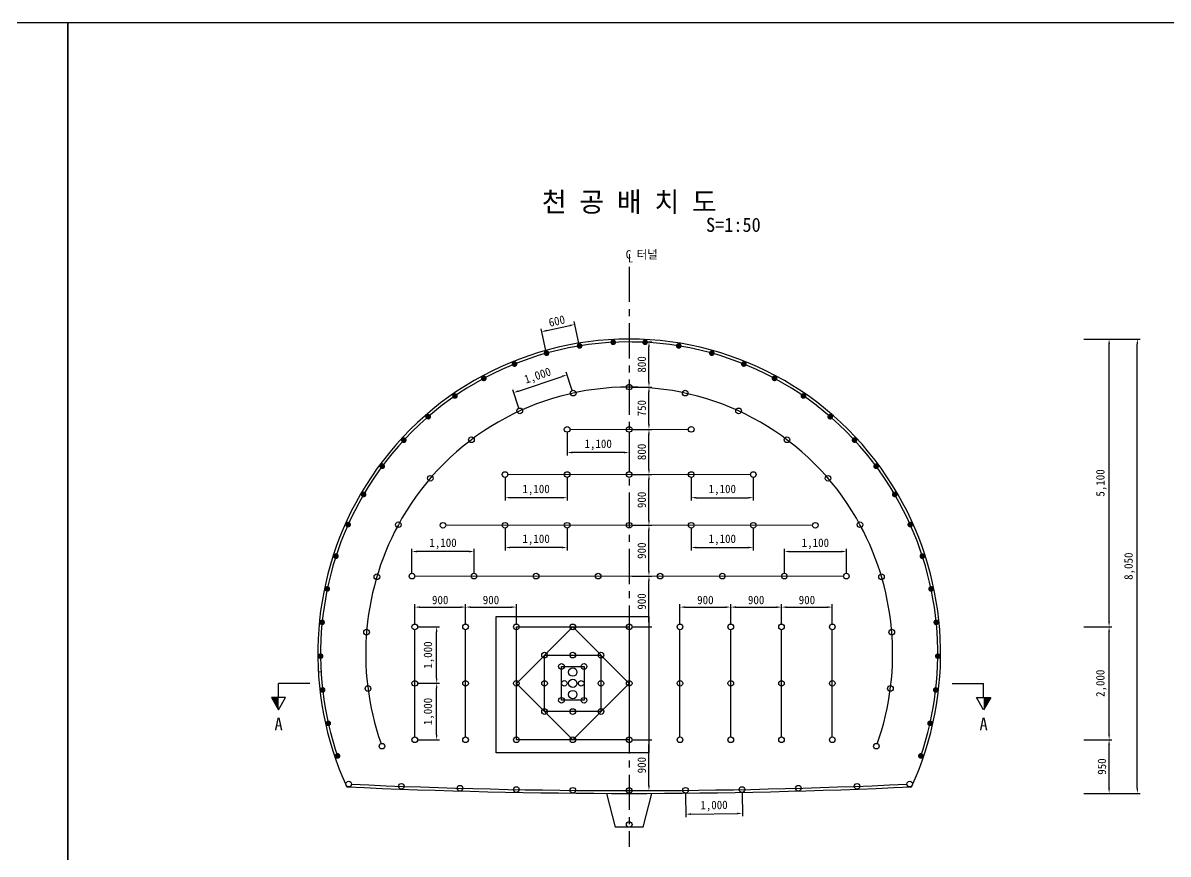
# Model space of a CAD drawing. Header units: millimetres. Extents: x -36866 to 42734, y 0 to 83144.
# Drawn here: x 2138 to 22436, y 65879 to 80606 of the extents above; entities that cross this region are included whole.
import ezdxf
from ezdxf.enums import TextEntityAlignment as Align

# ---------------------------------------------------------------- set-up
doc = ezdxf.new("R2010")
doc.units = ezdxf.units.MM
doc.header["$LTSCALE"] = 500
doc.header["$PDMODE"] = 1
doc.linetypes.add('A-CENTR01', pattern=[2, 1.25, -0.25, 0.25, -0.25])
for name, color, linetype in [('CS-BLST', 4, 'Continuous'), ('CS-BLST-LIN1', 2, 'Continuous'), ('CS-BLST-LIN2', 2, 'Continuous'), ('CS-BLST-LIN3', 2, 'Continuous'), ('CS-BLST-TEX1', 6, 'Continuous'), ('CS-CNTL', 1, 'A-CENTR01'), ('CS-DIMS', 1, 'Continuous'), ('CS-EXCV', 3, 'E-DIGLN01'), ('CS-MISC', 2, 'Continuous'), ('CS-SYMB', 2, 'Continuous'), ('CS-TEX1', 6, 'Continuous'), ('CS-TEXT', 3, 'Continuous'), ('CX-PAPR', 2, 'Continuous')]:
    doc.layers.add(name, color=color, linetype=linetype)
doc.styles.add('굴림체', font='')
doc.styles.get('굴림체').set_extended_font_data('GulimChe')
doc.linetypes.add('E-DIGLN01', pattern='A,0.9,-0.2,[19,kscals.shx,S=0.1,R=180,X=0,Y=0],0.9', length=2)
doc.dimstyles.new('DIM01-50', dxfattribs={"dimscale": 50, "dimtxt": 3, "dimasz": 1.8, "dimexe": 1, "dimexo": 1, "dimgap": 1, "dimtad": 1, "dimdec": 0, "dimzin": 9, "dimdsep": 46, "dimlunit": 6, "dimtxsty": '굴림체', "dimcen": 2.5, "dimclrt": 3, "dimadec": 4, "dimazin": 0, "dimtfac": 1, "dimtdec": 0, "dimtmove": 2, "dimatfit": 3, "dimfxl": 1, "dimtolj": 1, "dimtzin": 0, "dimarcsym": 0})

# ---------------------------------------------------------------- blocks, each defined once
blk = doc.blocks.new('SECB_L1')
at = {"layer": 'CS-SYMB'}
for p in [(-11.1, 4.99), (0, 0)]:
    blk.add_line(p, (-11.1, 0), dxfattribs=at)
blk.add_lwpolyline([(-11.1, 9.41), (-8.6, 4.99), (-13.6, 4.99)], close=True, dxfattribs=at)
blk.add_solid([(-11.1, 9.41), (-11.1, 9.41), (-11.1, 4.99), (-13.6, 4.99)], dxfattribs=at)
at = {"layer": 'CS-TEX1', "style": '굴림체', "flags": 4}
for tag, rotation in [('A_090', 270), ('A_270', 90), ('A_180', 180)]:
    blk.add_attdef(tag, text='', height=5, rotation=rotation, dxfattribs=at).set_placement((-10.79, 14), align=Align.MIDDLE)
blk.add_attdef('A_000', text='', height=4.5, dxfattribs=at).set_placement((-11.1, 14.41), align=Align.MIDDLE)
blk = doc.blocks.new('*D25')
at = {"layer": 'CS-DIMS', "color": 0, "lineweight": -2, "transparency": 16777216}
for p, q in [((20940, 67905), (21440, 67905)), ((21390, 67045), (21390, 67815)), ((20940, 66955), (21440, 66955))]:
    blk.add_line(p, q, dxfattribs=at)
at = {"layer": 'CS-DIMS', "color": 0, "transparency": 16777216}
for points in [[(21375, 67815), (21405, 67815), (21390, 67905)], [(21375, 67045), (21405, 67045), (21390, 66955)]]:
    blk.add_solid(points, dxfattribs=at)
at = {"layer": 'Defpoints', "color": 0, "transparency": 16777216}
for p in [(20890, 67905), (21390, 67905), (20890, 66955)]:
    blk.add_point(p, dxfattribs=at)
at = {"layer": 'CS-DIMS', "color": 3, "transparency": 16777216, "insert": (21263, 67430), "char_height": 150, "attachment_point": 5, "rotation": 90, "style": '굴림체'}
blk.add_mtext('\\A1;950', dxfattribs=at)
blk = doc.blocks.new('*D26')
at = {"layer": 'CS-DIMS', "color": 0, "lineweight": -2, "transparency": 16777216}
for p, q in [((21440, 75005), (21940, 75005)), ((21890, 67045), (21890, 74915)), ((21440, 66955), (21940, 66955))]:
    blk.add_line(p, q, dxfattribs=at)
at = {"layer": 'CS-DIMS', "color": 0, "transparency": 16777216}
for points in [[(21875, 74915), (21905, 74915), (21890, 75005)], [(21875, 67045), (21905, 67045), (21890, 66955)]]:
    blk.add_solid(points, dxfattribs=at)
at = {"layer": 'Defpoints', "color": 0, "transparency": 16777216}
for p in [(21390, 75005), (21890, 75005), (21390, 66955)]:
    blk.add_point(p, dxfattribs=at)
at = {"layer": 'CS-DIMS', "color": 3, "transparency": 16777216, "insert": (21753, 70980), "char_height": 150, "attachment_point": 5, "rotation": 90, "style": '굴림체'}
blk.add_mtext('\\A1;8,050', dxfattribs=at)
blk = doc.blocks.new('*D27')
at = {"layer": 'CS-DIMS', "color": 0, "lineweight": -2, "transparency": 16777216}
for p, q in [((20940, 69905), (21440, 69905)), ((21390, 67995), (21390, 69815)), ((20940, 67905), (21440, 67905))]:
    blk.add_line(p, q, dxfattribs=at)
at = {"layer": 'CS-DIMS', "color": 0, "transparency": 16777216}
for points in [[(21375, 69815), (21405, 69815), (21390, 69905)], [(21375, 67995), (21405, 67995), (21390, 67905)]]:
    blk.add_solid(points, dxfattribs=at)
at = {"layer": 'Defpoints', "color": 0, "transparency": 16777216}
for p in [(20890, 69905), (21390, 69905), (20890, 67905)]:
    blk.add_point(p, dxfattribs=at)
at = {"layer": 'CS-DIMS', "color": 3, "transparency": 16777216, "insert": (21253, 68905), "char_height": 150, "attachment_point": 5, "rotation": 90, "style": '굴림체'}
blk.add_mtext('\\A1;2,000', dxfattribs=at)
blk = doc.blocks.new('*D28')
at = {"layer": 'CS-DIMS', "color": 0, "lineweight": -2, "transparency": 16777216}
for p, q in [((20940, 75005), (21440, 75005)), ((21390, 69995), (21390, 74915)), ((20940, 69905), (21440, 69905))]:
    blk.add_line(p, q, dxfattribs=at)
at = {"layer": 'CS-DIMS', "color": 0, "transparency": 16777216}
for points in [[(21375, 74915), (21405, 74915), (21390, 75005)], [(21375, 69995), (21405, 69995), (21390, 69905)]]:
    blk.add_solid(points, dxfattribs=at)
at = {"layer": 'Defpoints', "color": 0, "transparency": 16777216}
for p in [(20890, 75005), (21390, 75005), (20890, 69905)]:
    blk.add_point(p, dxfattribs=at)
at = {"layer": 'CS-DIMS', "color": 3, "transparency": 16777216, "insert": (21253, 72455), "char_height": 150, "attachment_point": 5, "rotation": 90, "style": '굴림체'}
blk.add_mtext('\\A1;5,100', dxfattribs=at)
blk = doc.blocks.new('*D29')
at = {"layer": 'CS-DIMS', "color": 0, "lineweight": -2, "transparency": 16777216}
for p, q in [((12934, 67905), (13284, 67905)), ((13234, 67095), (13234, 67815)), ((12934, 67005), (13284, 67005))]:
    blk.add_line(p, q, dxfattribs=at)
at = {"layer": 'CS-DIMS', "color": 0, "transparency": 16777216}
for points in [[(13219, 67815), (13249, 67815), (13234, 67905)], [(13219, 67095), (13249, 67095), (13234, 67005)]]:
    blk.add_solid(points, dxfattribs=at)
at = {"layer": 'Defpoints', "color": 0, "transparency": 16777216}
for p in [(12884, 67905), (13234, 67905), (12884, 67005)]:
    blk.add_point(p, dxfattribs=at)
at = {"layer": 'CS-DIMS', "color": 3, "transparency": 16777216, "insert": (13107, 67455), "char_height": 150, "attachment_point": 5, "rotation": 90, "style": '굴림체'}
blk.add_mtext('\\A1;900', dxfattribs=at)
blk = doc.blocks.new('*D30')
at = {"layer": 'CS-DIMS', "color": 0, "lineweight": -2, "transparency": 16777216}
for p, q in [((12934, 70805), (13284, 70805)), ((13234, 69995), (13234, 70715)), ((12934, 69905), (13284, 69905))]:
    blk.add_line(p, q, dxfattribs=at)
at = {"layer": 'CS-DIMS', "color": 0, "transparency": 16777216}
for points in [[(13219, 70715), (13249, 70715), (13234, 70805)], [(13219, 69995), (13249, 69995), (13234, 69905)]]:
    blk.add_solid(points, dxfattribs=at)
at = {"layer": 'Defpoints', "color": 0, "transparency": 16777216}
for p in [(12884, 70805), (13234, 70805), (12884, 69905)]:
    blk.add_point(p, dxfattribs=at)
at = {"layer": 'CS-DIMS', "color": 3, "transparency": 16777216, "insert": (13107, 70355), "char_height": 150, "attachment_point": 5, "rotation": 90, "style": '굴림체'}
blk.add_mtext('\\A1;900', dxfattribs=at)
blk = doc.blocks.new('*D31')
at = {"layer": 'CS-DIMS', "color": 0, "lineweight": -2, "transparency": 16777216}
for p, q in [((12934, 71705), (13284, 71705)), ((13234, 70895), (13234, 71615)), ((12934, 70805), (13284, 70805))]:
    blk.add_line(p, q, dxfattribs=at)
at = {"layer": 'CS-DIMS', "color": 0, "transparency": 16777216}
for points in [[(13219, 71615), (13249, 71615), (13234, 71705)], [(13219, 70895), (13249, 70895), (13234, 70805)]]:
    blk.add_solid(points, dxfattribs=at)
at = {"layer": 'Defpoints', "color": 0, "transparency": 16777216}
for p in [(12884, 71705), (13234, 71705), (12884, 70805)]:
    blk.add_point(p, dxfattribs=at)
at = {"layer": 'CS-DIMS', "color": 3, "transparency": 16777216, "insert": (13107, 71255), "char_height": 150, "attachment_point": 5, "rotation": 90, "style": '굴림체'}
blk.add_mtext('\\A1;900', dxfattribs=at)
blk = doc.blocks.new('*D32')
at = {"layer": 'CS-DIMS', "color": 0, "lineweight": -2, "transparency": 16777216}
for p, q in [((12934, 72605), (13284, 72605)), ((13234, 71795), (13234, 72515)), ((12934, 71705), (13284, 71705))]:
    blk.add_line(p, q, dxfattribs=at)
at = {"layer": 'CS-DIMS', "color": 0, "transparency": 16777216}
for points in [[(13219, 72515), (13249, 72515), (13234, 72605)], [(13219, 71795), (13249, 71795), (13234, 71705)]]:
    blk.add_solid(points, dxfattribs=at)
at = {"layer": 'Defpoints', "color": 0, "transparency": 16777216}
for p in [(12884, 72605), (13234, 72605), (12884, 71705)]:
    blk.add_point(p, dxfattribs=at)
at = {"layer": 'CS-DIMS', "color": 3, "transparency": 16777216, "insert": (13107, 72155), "char_height": 150, "attachment_point": 5, "rotation": 90, "style": '굴림체'}
blk.add_mtext('\\A1;900', dxfattribs=at)
blk = doc.blocks.new('*D33')
at = {"layer": 'CS-DIMS', "color": 0, "lineweight": -2, "transparency": 16777216}
for p, q in [((10684, 71655), (10684, 71261)), ((11784, 71655), (11784, 71261)), ((11694, 71311), (10774, 71311))]:
    blk.add_line(p, q, dxfattribs=at)
at = {"layer": 'CS-DIMS', "color": 0, "transparency": 16777216}
for points in [[(10774, 71326), (10774, 71296), (10684, 71311)], [(11694, 71326), (11694, 71296), (11784, 71311)]]:
    blk.add_solid(points, dxfattribs=at)
at = {"layer": 'Defpoints', "color": 0, "transparency": 16777216}
for p in [(10684, 71705), (11784, 71705, 0), (10684, 71311)]:
    blk.add_point(p, dxfattribs=at)
at = {"layer": 'CS-DIMS', "color": 3, "transparency": 16777216, "insert": (11234, 71447), "char_height": 150, "attachment_point": 5, "style": '굴림체'}
blk.add_mtext('\\A1;1,100', dxfattribs=at)
blk = doc.blocks.new('*D34')
at = {"layer": 'CS-DIMS', "color": 0, "lineweight": -2, "transparency": 16777216}
for p, q in [((10684, 72555), (10684, 72144)), ((11784, 72555), (11784, 72144)), ((11694, 72194), (10774, 72194))]:
    blk.add_line(p, q, dxfattribs=at)
at = {"layer": 'CS-DIMS', "color": 0, "transparency": 16777216}
for points in [[(10774, 72209), (10774, 72179), (10684, 72194)], [(11694, 72209), (11694, 72179), (11784, 72194)]]:
    blk.add_solid(points, dxfattribs=at)
at = {"layer": 'Defpoints', "color": 0, "transparency": 16777216}
for p in [(10684, 72605), (11784, 72605, 0), (10684, 72194)]:
    blk.add_point(p, dxfattribs=at)
at = {"layer": 'CS-DIMS', "color": 3, "transparency": 16777216, "insert": (11234, 72330), "char_height": 150, "attachment_point": 5, "style": '굴림체'}
blk.add_mtext('\\A1;1,100', dxfattribs=at)
blk = doc.blocks.new('*D35')
at = {"layer": 'CS-DIMS', "color": 0, "lineweight": -2, "transparency": 16777216}
for p, q in [((9084, 69955), (9084, 70305)), ((9174, 70255), (9894, 70255)), ((9984, 69955), (9984, 70305))]:
    blk.add_line(p, q, dxfattribs=at)
at = {"layer": 'CS-DIMS', "color": 0, "transparency": 16777216}
for points in [[(9174, 70270), (9174, 70240), (9084, 70255)], [(9894, 70270), (9894, 70240), (9984, 70255)]]:
    blk.add_solid(points, dxfattribs=at)
at = {"layer": 'Defpoints', "color": 0, "transparency": 16777216}
for p in [(9984, 70255), (9084, 69905), (9984, 69905)]:
    blk.add_point(p, dxfattribs=at)
at = {"layer": 'CS-DIMS', "color": 3, "transparency": 16777216, "insert": (9534, 70381), "char_height": 150, "attachment_point": 5, "style": '굴림체'}
blk.add_mtext('\\A1;900', dxfattribs=at)
blk = doc.blocks.new('*D36')
at = {"layer": 'CS-DIMS', "color": 0, "lineweight": -2, "transparency": 16777216}
for p, q in [((9134, 68905), (9521, 68905)), ((9471, 67995), (9471, 68815)), ((9134, 67905), (9521, 67905))]:
    blk.add_line(p, q, dxfattribs=at)
at = {"layer": 'CS-DIMS', "color": 0, "transparency": 16777216}
for points in [[(9456, 68815), (9486, 68815), (9471, 68905)], [(9456, 67995), (9486, 67995), (9471, 67905)]]:
    blk.add_solid(points, dxfattribs=at)
at = {"layer": 'Defpoints', "color": 0, "transparency": 16777216}
for p in [(9084, 68905), (9471, 68905), (9084, 67905)]:
    blk.add_point(p, dxfattribs=at)
at = {"layer": 'CS-DIMS', "color": 3, "transparency": 16777216, "insert": (9335, 68405), "char_height": 150, "attachment_point": 5, "rotation": 90, "style": '굴림체'}
blk.add_mtext('\\A1;1,000', dxfattribs=at)
blk = doc.blocks.new('*D37')
at = {"layer": 'CS-DIMS', "color": 0, "lineweight": -2, "transparency": 16777216}
for p, q in [((9134, 69905), (9521, 69905)), ((9471, 68995), (9471, 69815)), ((9134, 68905), (9521, 68905))]:
    blk.add_line(p, q, dxfattribs=at)
at = {"layer": 'CS-DIMS', "color": 0, "transparency": 16777216}
for points in [[(9456, 69815), (9486, 69815), (9471, 69905)], [(9456, 68995), (9486, 68995), (9471, 68905)]]:
    blk.add_solid(points, dxfattribs=at)
at = {"layer": 'Defpoints', "color": 0, "transparency": 16777216}
for p in [(9084, 69905), (9471, 69905), (9084, 68905)]:
    blk.add_point(p, dxfattribs=at)
at = {"layer": 'CS-DIMS', "color": 3, "transparency": 16777216, "insert": (9335, 69405), "char_height": 150, "attachment_point": 5, "rotation": 90, "style": '굴림체'}
blk.add_mtext('\\A1;1,000', dxfattribs=at)
blk = doc.blocks.new('*D38')
at = {"layer": 'CS-DIMS', "color": 0, "lineweight": -2, "transparency": 16777216}
for p, q in [((12934, 73405), (13284, 73405)), ((13234, 72695), (13234, 73315)), ((12934, 72605), (13284, 72605))]:
    blk.add_line(p, q, dxfattribs=at)
at = {"layer": 'CS-DIMS', "color": 0, "transparency": 16777216}
for points in [[(13219, 73315), (13249, 73315), (13234, 73405)], [(13219, 72695), (13249, 72695), (13234, 72605)]]:
    blk.add_solid(points, dxfattribs=at)
at = {"layer": 'Defpoints', "color": 0, "transparency": 16777216}
for p in [(12884, 73405), (13234, 73405), (12884, 72605)]:
    blk.add_point(p, dxfattribs=at)
at = {"layer": 'CS-DIMS', "color": 3, "transparency": 16777216, "insert": (13107, 73005), "char_height": 150, "attachment_point": 5, "rotation": 90, "style": '굴림체'}
blk.add_mtext('\\A1;800', dxfattribs=at)
blk = doc.blocks.new('*D39')
at = {"layer": 'CS-DIMS', "color": 0, "lineweight": -2, "transparency": 16777216}
for p, q in [((12934, 74955), (13284, 74955)), ((13234, 74245), (13234, 74865)), ((12934, 74155), (13284, 74155))]:
    blk.add_line(p, q, dxfattribs=at)
at = {"layer": 'CS-DIMS', "color": 0, "transparency": 16777216}
for points in [[(13219, 74865), (13249, 74865), (13234, 74955)], [(13219, 74245), (13249, 74245), (13234, 74155)]]:
    blk.add_solid(points, dxfattribs=at)
at = {"layer": 'Defpoints', "color": 0, "transparency": 16777216}
for p in [(12884, 74955), (13234, 74955), (12884, 74155)]:
    blk.add_point(p, dxfattribs=at)
at = {"layer": 'CS-DIMS', "color": 3, "transparency": 16777216, "insert": (13107, 74555), "char_height": 150, "attachment_point": 5, "rotation": 90, "style": '굴림체'}
blk.add_mtext('\\A1;800', dxfattribs=at)
blk = doc.blocks.new('*D40')
at = {"layer": 'CS-DIMS', "color": 0, "lineweight": -2, "transparency": 16777216}
for p, q in [((12934, 74155), (13284, 74155)), ((13234, 73495), (13234, 74065)), ((12934, 73405), (13284, 73405))]:
    blk.add_line(p, q, dxfattribs=at)
at = {"layer": 'CS-DIMS', "color": 0, "transparency": 16777216}
for points in [[(13219, 74065), (13249, 74065), (13234, 74155)], [(13219, 73495), (13249, 73495), (13234, 73405)]]:
    blk.add_solid(points, dxfattribs=at)
at = {"layer": 'Defpoints', "color": 0, "transparency": 16777216}
for p in [(12884, 74155), (13234, 74155), (12884, 73405)]:
    blk.add_point(p, dxfattribs=at)
at = {"layer": 'CS-DIMS', "color": 3, "transparency": 16777216, "insert": (13107, 73780), "char_height": 150, "attachment_point": 5, "rotation": 90, "style": '굴림체'}
blk.add_mtext('\\A1;750', dxfattribs=at)
blk = doc.blocks.new('*D41')
at = {"layer": 'CS-DIMS', "color": 0, "lineweight": -2, "transparency": 16777216}
for p, q in [((9034, 70855), (9034, 71290)), ((10134, 70855), (10134, 71290)), ((10044, 71240), (9124, 71240))]:
    blk.add_line(p, q, dxfattribs=at)
at = {"layer": 'CS-DIMS', "color": 0, "transparency": 16777216}
for points in [[(9124, 71255), (9124, 71225), (9034, 71240)], [(10044, 71255), (10044, 71225), (10134, 71240)]]:
    blk.add_solid(points, dxfattribs=at)
at = {"layer": 'Defpoints', "color": 0, "transparency": 16777216}
for p in [(9034, 71240), (9034, 70805), (10134, 70805, 0)]:
    blk.add_point(p, dxfattribs=at)
at = {"layer": 'CS-DIMS', "color": 3, "transparency": 16777216, "insert": (9584, 71376), "char_height": 150, "attachment_point": 5, "style": '굴림체'}
blk.add_mtext('\\A1;1,100', dxfattribs=at)
blk = doc.blocks.new('*D42')
at = {"layer": 'CS-DIMS', "color": 0, "lineweight": -2, "transparency": 16777216}
for p, q in [((9984, 69955), (9984, 70305)), ((10074, 70255), (10794, 70255)), ((10884, 69955), (10884, 70305))]:
    blk.add_line(p, q, dxfattribs=at)
at = {"layer": 'CS-DIMS', "color": 0, "transparency": 16777216}
for points in [[(10074, 70270), (10074, 70240), (9984, 70255)], [(10794, 70270), (10794, 70240), (10884, 70255)]]:
    blk.add_solid(points, dxfattribs=at)
at = {"layer": 'Defpoints', "color": 0, "transparency": 16777216}
for p in [(10884, 70255), (9984, 69905), (10884, 69905)]:
    blk.add_point(p, dxfattribs=at)
at = {"layer": 'CS-DIMS', "color": 3, "transparency": 16777216, "insert": (10434, 70381), "char_height": 150, "attachment_point": 5, "style": '굴림체'}
blk.add_mtext('\\A1;900', dxfattribs=at)
blk = doc.blocks.new('*D43')
at = {"layer": 'CS-DIMS', "color": 0, "lineweight": -2, "transparency": 16777216}
for p, q in [((13784, 69955), (13784, 70305)), ((13874, 70255), (14594, 70255)), ((14684, 69955), (14684, 70305))]:
    blk.add_line(p, q, dxfattribs=at)
at = {"layer": 'CS-DIMS', "color": 0, "transparency": 16777216}
for points in [[(13874, 70270), (13874, 70240), (13784, 70255)], [(14594, 70270), (14594, 70240), (14684, 70255)]]:
    blk.add_solid(points, dxfattribs=at)
at = {"layer": 'Defpoints', "color": 0, "transparency": 16777216}
for p in [(14684, 70255), (13784, 69905), (14684, 69905)]:
    blk.add_point(p, dxfattribs=at)
at = {"layer": 'CS-DIMS', "color": 3, "transparency": 16777216, "insert": (14234, 70381), "char_height": 150, "attachment_point": 5, "style": '굴림체'}
blk.add_mtext('\\A1;900', dxfattribs=at)
blk = doc.blocks.new('*D44')
at = {"layer": 'CS-DIMS', "color": 0, "lineweight": -2, "transparency": 16777216}
for p, q in [((14684, 69955), (14684, 70305)), ((14774, 70255), (15494, 70255)), ((15584, 69955), (15584, 70305))]:
    blk.add_line(p, q, dxfattribs=at)
at = {"layer": 'CS-DIMS', "color": 0, "transparency": 16777216}
for points in [[(14774, 70270), (14774, 70240), (14684, 70255)], [(15494, 70270), (15494, 70240), (15584, 70255)]]:
    blk.add_solid(points, dxfattribs=at)
at = {"layer": 'Defpoints', "color": 0, "transparency": 16777216}
for p in [(15584, 70255), (14684, 69905), (15584, 69905)]:
    blk.add_point(p, dxfattribs=at)
at = {"layer": 'CS-DIMS', "color": 3, "transparency": 16777216, "insert": (15134, 70381), "char_height": 150, "attachment_point": 5, "style": '굴림체'}
blk.add_mtext('\\A1;900', dxfattribs=at)
blk = doc.blocks.new('*D45')
at = {"layer": 'CS-DIMS', "color": 0, "lineweight": -2, "transparency": 16777216}
for p, q in [((15584, 69955), (15584, 70305)), ((15674, 70255), (16394, 70255)), ((16484, 69955), (16484, 70305))]:
    blk.add_line(p, q, dxfattribs=at)
at = {"layer": 'CS-DIMS', "color": 0, "transparency": 16777216}
for points in [[(15674, 70270), (15674, 70240), (15584, 70255)], [(16394, 70270), (16394, 70240), (16484, 70255)]]:
    blk.add_solid(points, dxfattribs=at)
at = {"layer": 'Defpoints', "color": 0, "transparency": 16777216}
for p in [(16484, 70255), (15584, 69905), (16484, 69905)]:
    blk.add_point(p, dxfattribs=at)
at = {"layer": 'CS-DIMS', "color": 3, "transparency": 16777216, "insert": (16034, 70381), "char_height": 150, "attachment_point": 5, "style": '굴림체'}
blk.add_mtext('\\A1;900', dxfattribs=at)
blk = doc.blocks.new('*D46')
at = {"layer": 'CS-DIMS', "color": 0, "lineweight": -2, "transparency": 16777216}
for p, q in [((13984, 71655), (13984, 71261)), ((15084, 71655), (15084, 71261)), ((14074, 71311), (14994, 71311))]:
    blk.add_line(p, q, dxfattribs=at)
at = {"layer": 'CS-DIMS', "color": 0, "transparency": 16777216}
for points in [[(14074, 71326), (14074, 71296), (13984, 71311)], [(14994, 71326), (14994, 71296), (15084, 71311)]]:
    blk.add_solid(points, dxfattribs=at)
at = {"layer": 'Defpoints', "color": 0, "transparency": 16777216}
for p in [(13984, 71705, 0), (15084, 71705), (15084, 71311)]:
    blk.add_point(p, dxfattribs=at)
at = {"layer": 'CS-DIMS', "color": 3, "transparency": 16777216, "insert": (14534, 71447), "char_height": 150, "attachment_point": 5, "rotation": 0.0002, "style": '굴림체'}
blk.add_mtext('\\A1;1,100', dxfattribs=at)
blk = doc.blocks.new('*D47')
at = {"layer": 'CS-DIMS', "color": 0, "lineweight": -2, "transparency": 16777216}
for p, q in [((13984, 72555), (13984, 72144)), ((15084, 72555), (15084, 72144)), ((14074, 72194), (14994, 72194))]:
    blk.add_line(p, q, dxfattribs=at)
at = {"layer": 'CS-DIMS', "color": 0, "transparency": 16777216}
for points in [[(14074, 72209), (14074, 72179), (13984, 72194)], [(14994, 72209), (14994, 72179), (15084, 72194)]]:
    blk.add_solid(points, dxfattribs=at)
at = {"layer": 'Defpoints', "color": 0, "transparency": 16777216}
for p in [(13984, 72605, 0), (15084, 72605), (15084, 72194)]:
    blk.add_point(p, dxfattribs=at)
at = {"layer": 'CS-DIMS', "color": 3, "transparency": 16777216, "insert": (14534, 72330), "char_height": 150, "attachment_point": 5, "rotation": 0.0002, "style": '굴림체'}
blk.add_mtext('\\A1;1,100', dxfattribs=at)
blk = doc.blocks.new('*D48')
at = {"layer": 'CS-DIMS', "color": 0, "lineweight": -2, "transparency": 16777216}
for p, q in [((15634, 70855), (15634, 71290)), ((16734, 70855), (16734, 71290)), ((15724, 71240), (16644, 71240))]:
    blk.add_line(p, q, dxfattribs=at)
at = {"layer": 'CS-DIMS', "color": 0, "transparency": 16777216}
for points in [[(15724, 71255), (15724, 71225), (15634, 71240)], [(16644, 71255), (16644, 71225), (16734, 71240)]]:
    blk.add_solid(points, dxfattribs=at)
at = {"layer": 'Defpoints', "color": 0, "transparency": 16777216}
for p in [(16734, 71240), (15634, 70805, 0), (16734, 70805)]:
    blk.add_point(p, dxfattribs=at)
at = {"layer": 'CS-DIMS', "color": 3, "transparency": 16777216, "insert": (16184, 71376), "char_height": 150, "attachment_point": 5, "rotation": 0.0002, "style": '굴림체'}
blk.add_mtext('\\A1;1,100', dxfattribs=at)
blk = doc.blocks.new('*D49')
at = {"layer": 'CS-DIMS', "color": 0, "lineweight": -2, "transparency": 16777216}
for p, q in [((13884, 66959), (13890, 66536)), ((14884, 66973), (14890, 66550)), ((13979, 66588), (14799, 66599))]:
    blk.add_line(p, q, dxfattribs=at)
at = {"layer": 'CS-DIMS', "color": 0, "transparency": 16777216}
for points in [[(13979, 66603), (13980, 66573), (13889, 66586)], [(14799, 66614), (14800, 66584), (14889, 66600)]]:
    blk.add_solid(points, dxfattribs=at)
at = {"layer": 'Defpoints', "color": 0, "transparency": 16777216}
for p in [(13883, 67009), (14883, 67023), (14889, 66600)]:
    blk.add_point(p, dxfattribs=at)
at = {"layer": 'CS-DIMS', "color": 3, "transparency": 16777216, "insert": (14387, 66730), "char_height": 150, "attachment_point": 5, "rotation": 0.8085, "style": '굴림체'}
blk.add_mtext('\\A1;1,000', dxfattribs=at)
blk = doc.blocks.new('*D50')
at = {"layer": 'CS-DIMS', "color": 0, "lineweight": -2, "transparency": 16777216}
for p, q in [((11994, 74932), (11910, 75313)), ((11408, 74803), (11324, 75184)), ((11423, 75155), (11833, 75245))]:
    blk.add_line(p, q, dxfattribs=at)
at = {"layer": 'CS-DIMS', "color": 0, "transparency": 16777216}
for points in [[(11420, 75170), (11426, 75140), (11335, 75136)], [(11830, 75260), (11836, 75230), (11921, 75264)]]:
    blk.add_solid(points, dxfattribs=at)
at = {"layer": 'Defpoints', "color": 0, "transparency": 16777216}
for p in [(11921, 75264), (11419, 74754), (12005, 74883)]:
    blk.add_point(p, dxfattribs=at)
at = {"layer": 'CS-DIMS', "color": 3, "transparency": 16777216, "insert": (11601, 75324), "char_height": 150, "attachment_point": 5, "rotation": 12.3985, "style": '굴림체'}
blk.add_mtext('\\A1;600', dxfattribs=at)
blk = doc.blocks.new('*D51')
at = {"layer": 'CS-DIMS', "color": 0, "lineweight": -2, "transparency": 16777216}
for p, q in [((10922, 74084), (11698, 74343)), ((11875, 74095), (11767, 74419)), ((10929, 73778), (10820, 74103))]:
    blk.add_line(p, q, dxfattribs=at)
at = {"layer": 'CS-DIMS', "color": 0, "transparency": 16777216}
for points in [[(11693, 74358), (11702, 74329), (11783, 74372)], [(10917, 74098), (10926, 74070), (10836, 74055)]]:
    blk.add_solid(points, dxfattribs=at)
at = {"layer": 'Defpoints', "color": 0, "transparency": 16777216}
for p in [(11783, 74372), (11891, 74047), (10945, 73731)]:
    blk.add_point(p, dxfattribs=at)
at = {"layer": 'CS-DIMS', "color": 3, "transparency": 16777216, "insert": (11266, 74343), "char_height": 150, "attachment_point": 5, "rotation": 18.4826, "style": '굴림체'}
blk.add_mtext('\\A1;1,000', dxfattribs=at)
blk = doc.blocks.new('*D63')
at = {"layer": 'CS-DIMS', "color": 0, "lineweight": -2, "transparency": 16777216}
for p, q in [((11784, 73355), (11784, 72944)), ((12884, 73355), (12884, 72944)), ((12794, 72994), (11874, 72994))]:
    blk.add_line(p, q, dxfattribs=at)
at = {"layer": 'CS-DIMS', "color": 0, "transparency": 16777216}
for points in [[(11874, 73009), (11874, 72979), (11784, 72994)], [(12794, 73009), (12794, 72979), (12884, 72994)]]:
    blk.add_solid(points, dxfattribs=at)
at = {"layer": 'Defpoints', "color": 0, "transparency": 16777216}
for p in [(11784, 73405), (12884, 73405, 0), (11784, 72994)]:
    blk.add_point(p, dxfattribs=at)
at = {"layer": 'CS-DIMS', "color": 3, "transparency": 16777216, "insert": (12334, 73130), "char_height": 150, "attachment_point": 5, "style": '굴림체'}
blk.add_mtext('\\A1;1,100', dxfattribs=at)

msp = doc.modelspace()

# ---------------------------------------------------------------- linework, layer by layer
msp.add_line((7372.7, 69108.5), (7422.5, 69112.2))
at = {"layer": 'CS-BLST', "lineweight": 0, "const_width": 50}
for points in [[(11988.4, 74864.2, 1), (12020.8, 74902.3, 1)], [(12582.6, 74930.1, 1), (12619.1, 74964.4, 1)], [(13184.6, 74930.1, -1), (13148.2, 74964.4, -1)], [(13778.9, 74864.2, -1), (13746.4, 74902.3, -1)], [(11404.9, 74733.4, 1), (11433, 74774.8, 1)], [(14362.3, 74733.4, -1), (14334.3, 74774.8, -1)], [(10839.4, 74539.3, 1), (10862.7, 74583.5, 1)], [(14927.9, 74539.3, -1), (14904.5, 74583.5, -1)], [(10298.6, 74284.2, 1), (10317, 74330.7, 1)], [(15468.6, 74284.2, -1), (15450.3, 74330.7, -1)], [(9789.1, 73971.3, 1), (9802.3, 74019.5, 1)], [(15978.1, 73971.3, -1), (15965, 74019.5, -1)], [(9317.1, 73604.2, 1), (9324.9, 73653.6, 1)], [(16450.1, 73604.2, -1), (16442.4, 73653.6, -1)], [(8888.3, 73187.6, 1), (8890.6, 73237.5, 1)], [(16879, 73187.6, -1), (16876.7, 73237.5, -1)], [(8507.8, 72726.3, 1), (8504.6, 72776.2, 1)], [(17259.4, 72726.3, -1), (17262.7, 72776.2, -1)], [(8180.3, 72226, 1), (8171.7, 72275.3, 1)], [(17586.9, 72226, -1), (17595.6, 72275.3, -1)], [(7909, 71693.1, 1), (7895.1, 71741.2, 1)], [(17858.2, 71693.1, -1), (17872.1, 71741.2, -1)], [(7696.2, 71134.3, 1), (7677.3, 71180.6, 1)], [(18071, 71134.3, -1), (18090, 71180.6, -1)], [(7544.4, 70555.9, 1), (7520.6, 70599.9, 1)], [(18222.8, 70555.9, -1), (18246.6, 70599.9, -1)], [(7455.3, 69964.6, 1), (7427, 70005.8, 1)], [(18311.9, 69964.6, -1), (18340.3, 70005.8, -1)], [(7430, 69367.1, 1), (7397.4, 69405, 1)], [(18337.2, 69367.1, -1), (18369.9, 69405, -1)], [(7468.7, 68770.4, 1), (7432.2, 68804.6, 1)], [(18298.5, 68770.4, -1), (18335, 68804.6, -1)], [(7571, 68181.2, 1), (7531.1, 68211.3, 1)], [(18196.3, 68181.2, -1), (18236.2, 68211.3, -1)], [(7735.7, 67606.4, 1), (7692.8, 67632, 1)], [(18031.6, 67606.4, -1), (18074.5, 67632, -1)]]:
    msp.add_lwpolyline(points, format="xyb", close=True, dxfattribs=at)
at = {"layer": 'CS-BLST'}
for centre, radius in [((11891.3, 74047.5), 50), ((12883.6, 74154.6), 50), ((13875.9, 74047.5), 50), ((10944.7, 73731.1), 50), ((14822.5, 73731.1), 50), ((11783.6, 73404.6), 50), ((12883.6, 73404.6), 50), ((13983.6, 73404.6, 0), 50), ((10087.4, 73220), 50), ((15679.8, 73219.9), 50), ((9359, 72537.7), 50), ((10683.6, 72604.6, 0), 50), ((11783.6, 72604.6, 0), 50), ((12883.6, 72604.6), 50), ((13983.6, 72604.6, 0), 50), ((15083.6, 72604.6), 50), ((16408.2, 72537.6), 50), ((8792.9, 71715.7), 50), ((9583.6, 71704.6), 50), ((10683.6, 71704.6), 50), ((11783.6, 71704.6, 0), 50), ((12883.6, 71704.6), 50), ((13983.6, 71704.6, 0), 50), ((15083.6, 71704.6), 50), ((16183.6, 71704.6, 0), 50), ((16974.3, 71715.6), 50), ((8411.3, 70793.3), 50), ((9033.6, 70804.6, 0), 50), ((10133.6, 70804.6), 50), ((11233.6, 70804.6), 50), ((12333.6, 70804.6, 0), 50), ((13433.6, 70804.6), 50), ((14533.6, 70804.6, 0), 50), ((15633.6, 70804.6), 50), ((16733.6, 70804.6, 0), 50), ((17355.9, 70793.3), 50), ((8228.8, 69811.9), 50), ((9083.6, 69904.5), 50), ((9983.6, 69904.6), 50), ((10883.6, 69904.6), 50), ((11883.6, 69904.6), 50), ((12883.6, 69904.6), 50), ((13783.6, 69904.6), 50), ((14683.6, 69904.6), 50), ((15583.6, 69904.6), 50), ((16483.6, 69904.6), 50), ((17538.4, 69811.9), 50), ((11383.6, 69404.6), 50), ((11883.6, 69404.6), 50), ((12383.6, 69404.6), 50), ((11683.6, 69204.6), 50), ((12083.6, 69204.6), 50), ((11883.6, 69104.6), 75), ((8253.2, 68814), 50), ((9083.6, 68904.5), 50), ((9983.6, 68904.6), 50), ((10883.6, 68904.6), 50), ((11383.6, 68904.6), 50), ((11733.6, 68904.6), 50), ((11883.6, 68904.6), 75), ((12033.6, 68904.6), 50), ((12383.6, 68904.6), 50), ((12883.6, 68904.6), 50), ((13783.6, 68904.6), 50), ((14683.6, 68904.6), 50), ((15583.6, 68904.6), 50), ((16483.6, 68904.6), 50), ((17514, 68814), 50), ((11683.6, 68604.6), 50), ((11883.6, 68704.6), 75), ((12083.6, 68604.6), 50), ((11383.6, 68404.6), 50), ((11883.6, 68404.6), 50), ((12383.6, 68404.6), 50), ((8501.8, 67791.2), 50), ((9083.6, 67904.5), 50), ((9983.6, 67904.6), 50), ((10883.6, 67904.6), 50), ((11883.6, 67904.6), 50), ((12883.6, 67904.6), 50), ((13783.6, 67904.6), 50), ((14683.6, 67904.6), 50), ((15583.6, 67904.6), 50), ((16483.6, 67904.6), 50), ((17265.4, 67791.2), 50), ((7911.9, 67120.2), 50), ((8845.5, 67080.8), 50), ((9884.5, 67046.6), 50), ((10884.2, 67023.3), 50), ((11883.9, 67009.3), 50), ((12883.6, 67004.6), 50), ((13883.3, 67009.3), 50), ((14883.1, 67023.3), 50), ((15882.8, 67046.6), 50), ((16921.7, 67080.8), 50), ((17855.3, 67120.2), 50), ((12883.6, 66404.6), 50)]:
    msp.add_circle(centre, radius, dxfattribs=at)
at = {"layer": 'CS-BLST-LIN1', "lineweight": 0}
for p, q in [((11833.6, 73404.6, 0), (13933.6, 73404.6, 0)), ((10733.6, 72604.6, 0), (15033.6, 72604.6, 0)), ((12383.6, 72604.6, 0), (14483.6, 72604.6, 0)), ((9633.6, 71704.6), (16133.6, 71704.6)), ((9083.6, 70804.6), (16683.6, 70804.6))]:
    msp.add_line(p, q, dxfattribs=at)
at = {"layer": 'CS-BLST-LIN1'}
for points in [[(9083.6, 67954.5), (9083.6, 69854.5)], [(9983.6, 67954.6), (9983.6, 69854.6)], [(10883.6, 68904.6), (11883.6, 69904.6), (12883.6, 68904.6), (11883.6, 67904.6), (10883.6, 68904.6)], [(10883.6, 69904.6), (12883.6, 69904.6), (12883.6, 67904.6), (10883.6, 67904.6), (10883.6, 69904.6)], [(13783.6, 67954.6), (13783.6, 69854.6)], [(14683.6, 67954.6), (14683.6, 69854.6)], [(15583.6, 67954.6), (15583.6, 69854.6)], [(16483.6, 67954.6), (16483.6, 69854.6)], [(11383.6, 69404.6), (12383.6, 69404.6), (12383.6, 68404.6), (11383.6, 68404.6), (11383.6, 69404.6)], [(11683.6, 69204.6), (12083.6, 69204.6), (12083.6, 68604.6), (11683.6, 68604.6), (11683.6, 69204.6)]]:
    msp.add_lwpolyline(points, dxfattribs=at)
at = {"layer": 'CS-BLST-LIN2', "flags": 128}
for points in [[(12883.6, 74154.6, 0.2679487), (8856.6, 71829.6, 0.2187744), (8485, 67838.3, 0.2187744)], [(17280, 67831.9, 0.2191424), (16910.6, 71829.6, 0.2679492), (12883.6, 74154.6), (12883.6, 74154.6)]]:
    msp.add_lwpolyline(points, format="xyb", dxfattribs=at)
at = {"layer": 'CS-BLST-LIN3', "flags": 128}
for points in [[(12883.6, 74954.6, 0.2679492), (8163.8, 72229.6, 0.2176585), (7722.4, 67595.6, 0.2176585)], [(18044.9, 67595.6, 0.2176585), (17603.5, 72229.6, 0.2679492), (12883.6, 74954.6)]]:
    msp.add_lwpolyline(points, format="xyb", dxfattribs=at)
at = {"layer": 'CS-BLST-LIN3'}
msp.add_arc((12883.6, 173999), 106994.4, 267.363448, 272.636552, dxfattribs=at)
at = {"layer": 'CS-CNTL'}
msp.add_line((12883.6, 76286.3), (12883.6, 66005.3), dxfattribs=at)
at = {"layer": 'CS-EXCV'}
for q in [(13283.6, 66954.6), (12633.6, 66354.6)]:
    msp.add_line((13133.6, 66354.6), q, dxfattribs=at)
at = {"layer": 'CS-EXCV', "flags": 128}
msp.add_lwpolyline([(17888.2, 67071.6, 0.2431568), (17646.8, 72254.6, 0.5773503), (8120.5, 72254.6, 0.2431568), (7879.1, 67071.6, 0.2424339)], format="xyb", dxfattribs=at)
msp.add_lwpolyline([(12483.6, 66954.6), (12633.6, 66354.6)], dxfattribs=at)
at = {"layer": 'CS-EXCV'}
msp.add_arc((12883.6, 173999), 107044.4, 267.320327, 272.679673, dxfattribs=at)
at = {"layer": 'CS-MISC'}
msp.add_lwpolyline([(10523.5, 70086.3), (13233.6, 70086.3), (13233.6, 67670.6), (10523.5, 67670.6)], close=True, dxfattribs=at)
at = {"layer": 'CX-PAPR'}
for points in [[(-36866.4, 54806.1), (2933.6, 54806.1), (2933.6, 80606.1), (-36866.4, 80606.1)], [(2933.6, 54806.1), (42733.6, 54806.1), (42733.6, 80606.1), (2933.6, 80606.1)]]:
    msp.add_lwpolyline(points, close=True, dxfattribs=at)

# ---------------------------------------------------------------- block references
at = {"layer": 'CS-SYMB'}
ref = msp.add_blockref('SECB_L1', (7224.6, 68904.6), dxfattribs=dict(at, xscale=-50, yscale=50, zscale=50, rotation=180))
ref.add_attrib('A_000', 'A', dxfattribs={"layer": 'CS-BLST-TEX1', "height": 225, "style": '굴림체', "flags": 4}).set_placement((6669.7, 68184.3), align=Align.MIDDLE)
ref = msp.add_blockref('SECB_L1', (18610.8, 68904.6), dxfattribs=dict(at, xscale=50, yscale=50, zscale=50, rotation=180))
ref.add_attrib('A_000', 'A', dxfattribs={"layer": 'CS-BLST-TEX1', "height": 225, "style": '굴림체', "flags": 4}).set_placement((19165.7, 68184.3), align=Align.MIDDLE)

# ---------------------------------------------------------------- texts
at = {"layer": 'CS-TEX1', "style": '굴림체'}
msp.add_text('천 공 배 치 도', height=350, dxfattribs=at).set_placement((12885.9, 77438.8), align=Align.MIDDLE)
at = {"layer": 'CS-TEXT', "style": '굴림체'}
for s, height, p in [('S=1:50', 250, (14245.4, 76904.1)), ('C 터널', 150, (12822.3, 76428.9)), ('L', 150, (12859.7, 76361.4))]:
    msp.add_text(s, height=height, dxfattribs=at).set_placement(p)

# ---------------------------------------------------------------- dimensions: what is measured, and where the dimension line sits
at = {"layer": 'CS-DIMS'}
for p1, p2, distance, picture, middle in [((11418.9, 74754.5), (12004.6, 74883.2), 390.2, '*D50', (11600.7, 75323.7)), ((13883.3, 67009.3), (14883.3, 67023.4), -423, '*D49', (14387.4, 66729.5))]:
    dim = msp.add_aligned_dim(p1=p1, p2=p2, distance=distance, dimstyle='DIM01-50', dxfattribs=at)
    dim.commit()
    dim.dimension.update_dxf_attribs({"geometry": picture, "text_midpoint": middle})
for base, p1, p2, angle, picture, middle in [((13233.6, 74954.6), (12883.6, 74154.6), (12883.6, 74954.6), 90, '*D39', (13106.9, 74554.6)), ((21389.5, 75004.6), (20889.5, 69904.6), (20889.5, 75004.6), 90, '*D28', (21253.4, 72454.6)), ((21889.5, 75004.6), (21389.5, 66954.6), (21389.5, 75004.6), 90, '*D26', (21753.5, 70979.6)), ((13233.6, 74154.6), (12883.6, 73404.6), (12883.6, 74154.6), 90, '*D40', (13106.7, 73779.6)), ((11783.6, 72993.9, 0), (12883.6, 73404.6), (11783.6, 73404.6, 0), 180, '*D63', (12333.6, 73130, 0)), ((13233.6, 73404.6, 0), (12883.6, 72604.6, 0), (12883.6, 73404.6, 0), 90, '*D38', (13106.9, 73004.6, 0)), ((10683.6, 72193.9, 0), (11783.6, 72604.6, 0), (10683.6, 72604.6, 0), 180, '*D34', (11233.6, 72330, 0)), ((13233.6, 72604.6), (12883.6, 71704.6), (12883.6, 72604.6), 90, '*D32', (13106.9, 72154.6)), ((15083.6, 72193.9, 0), (13983.6, 72604.6, 0), (15083.6, 72604.6, 0), 0.00015, '*D47', (14533.6, 72330, 0)), ((10683.6, 71311.2, 0), (11783.6, 71704.6, 0), (10683.6, 71704.6, 0), 180, '*D33', (11233.6, 71447.3, 0)), ((13233.6, 71704.6), (12883.6, 70804.6), (12883.6, 71704.6), 90, '*D31', (13106.9, 71254.6)), ((15083.6, 71311.2, 0), (13983.6, 71704.6, 0), (15083.6, 71704.6, 0), 0.00015, '*D46', (14533.6, 71447.3, 0)), ((9033.6, 71239.7, 0), (10133.6, 70804.6), (9033.6, 70804.6, 0), 180, '*D41', (9583.6, 71375.8, 0)), ((16733.6, 71239.7, 0), (15633.6, 70804.6), (16733.6, 70804.6, 0), 0.00015, '*D48', (16183.6, 71375.8, 0)), ((13233.6, 70804.6), (12883.6, 69904.6), (12883.6, 70804.6), 90, '*D30', (13106.9, 70354.6)), ((9471.2, 69904.5), (9083.6, 68904.5), (9083.6, 69904.5), 90, '*D37', (9335, 69404.5)), ((21389.5, 69904.6), (20889.5, 67904.6), (20889.5, 69904.6), 90, '*D27', (21253.5, 68904.6)), ((9471.2, 68904.5), (9083.6, 67904.5), (9083.6, 68904.5), 90, '*D36', (9335, 68404.5)), ((13233.6, 67904.6), (12883.6, 67004.6), (12883.6, 67904.6), 90, '*D29', (13106.9, 67454.6)), ((21389.5, 67904.6), (20889.5, 66954.6), (20889.5, 67904.6), 90, '*D25', (21262.9, 67429.6))]:
    dim = msp.add_linear_dim(base=base, p1=p1, p2=p2, angle=angle, dimstyle='DIM01-50', dxfattribs=at)
    dim.commit()
    dim.dimension.update_dxf_attribs({"geometry": picture, "text_midpoint": middle})
dim = msp.add_aligned_dim(p1=(10944.7, 73731.1), p2=(11891.3, 74047.5), distance=342, text='1,000', dimstyle='DIM01-50', dxfattribs=at)
dim.commit()
dim.dimension.update_dxf_attribs({"geometry": '*D51', "text_midpoint": (11266.4, 74342.8)})
for base, p1, p2, picture, middle in [((9983.6, 70254.6), (9083.6, 69904.6), (9983.6, 69904.7), '*D35', (9533.6, 70381.3)), ((10883.6, 70254.6), (9983.6, 69904.6), (10883.6, 69904.7), '*D42', (10433.6, 70381.3)), ((14683.6, 70254.5), (13783.6, 69904.5), (14683.6, 69904.6), '*D43', (14233.6, 70381.2)), ((15583.6, 70254.5), (14683.6, 69904.5), (15583.6, 69904.6), '*D44', (15133.6, 70381.2)), ((16483.6, 70254.5), (15583.6, 69904.5), (16483.6, 69904.6), '*D45', (16033.6, 70381.2))]:
    dim = msp.add_linear_dim(base=base, p1=p1, p2=p2, dimstyle='DIM01-50', dxfattribs=at)
    dim.commit()
    dim.dimension.update_dxf_attribs({"geometry": picture, "text_midpoint": middle})

doc.saveas('drawing.dxf')
